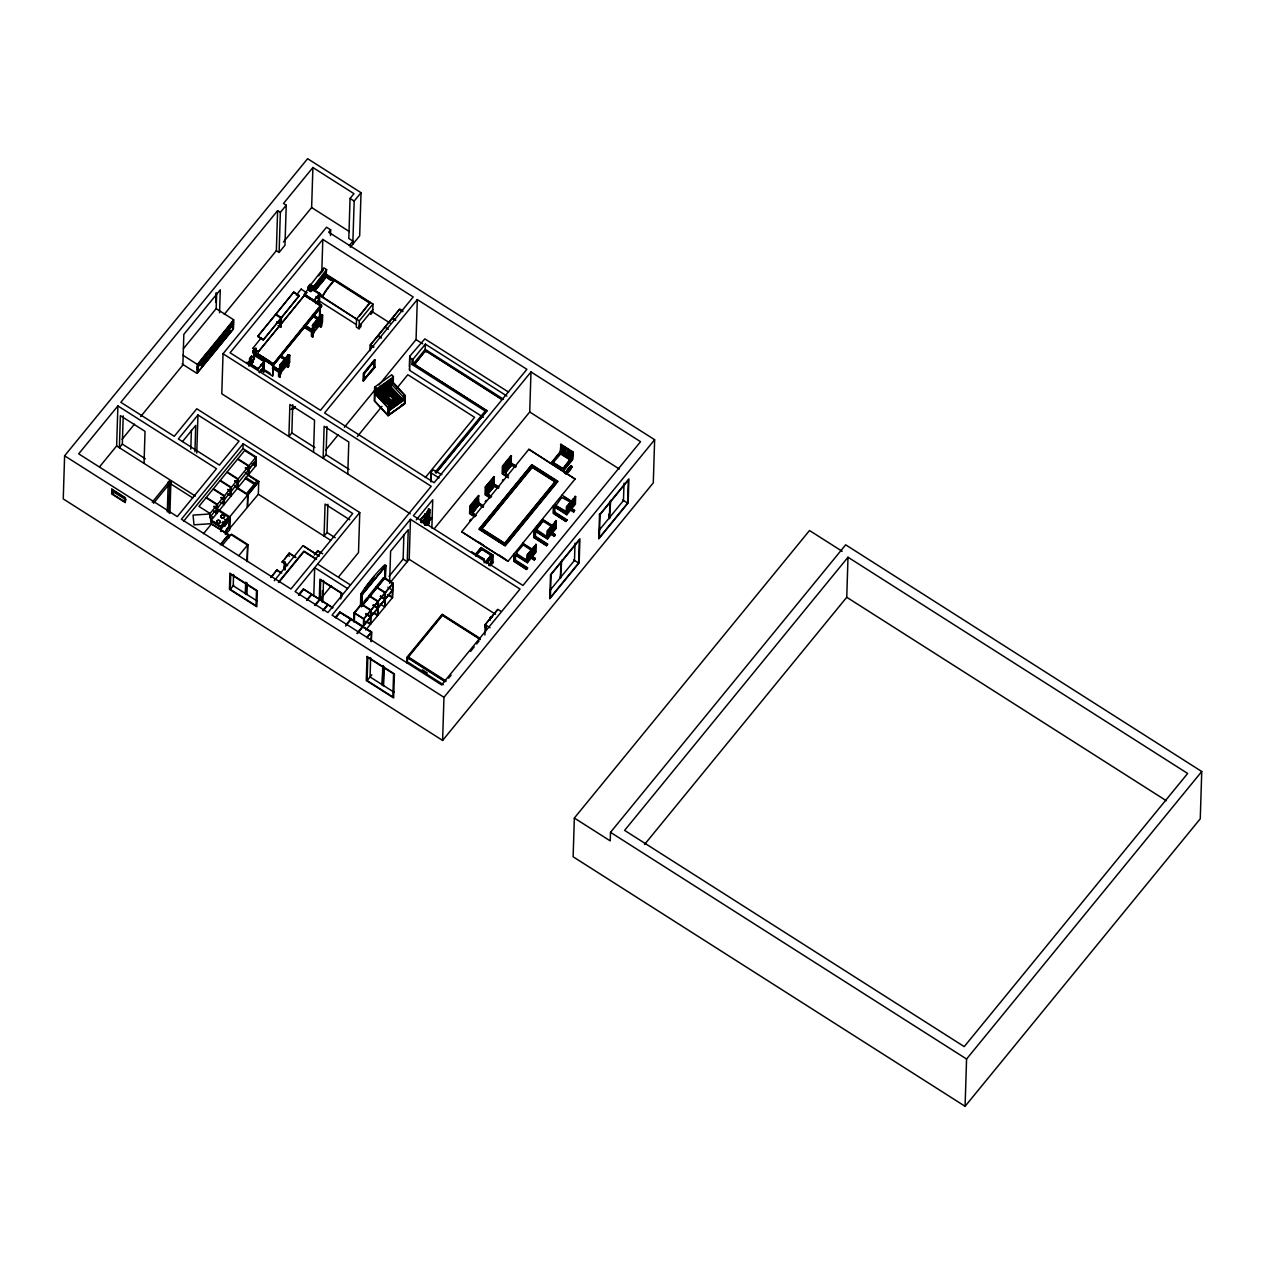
<?xml version="1.0" encoding="UTF-8"?>
<svg xmlns="http://www.w3.org/2000/svg" width="1265" height="1265" viewBox="0 0 1265 1265"><rect width="100%" height="100%" fill="white"/><g stroke="black" fill="none" stroke-linecap="round" stroke-linejoin="round"><path stroke-width="1.5" d="M403.314 397.099L404.326 395.708M490.773 555.667L485.333 562.514M560.711 454.04L569.772 459.685L563.399 468.208L569.566 460.523M287.645 565.645L282.206 562.166L282.743 561.518L285.352 563.162L285.131 570.025L284.135 569.392L285.068 561.66M350.342 247.228L359.671 235.812L361.031 192.691L307.616 158.694L64.61 455.795L63.25 498.916L442.608 740.436L653.293 482.851L654.638 439.73L328.694 232.222L330.655 229.835L326.544 227.21L223.035 353.757L221.786 393.794L410.224 513.764M112.49 493.967L112.617 490.108L124.666 497.793L124.539 501.636L112.49 493.967L114.451 491.563M99.492 466.911L116.633 445.944L117.898 405.923L216.505 468.698L177.306 516.61L78.699 453.835L117.898 405.923M144.036 463.385L145.032 431.365L120.381 415.663L119.384 447.699L122.326 444.094L123.211 415.837M167.296 511.898L168.229 482.218L169.336 480.858L170.901 481.839L169.905 513.432M168.625 503.786L168.862 496.133M168.846 512.831L169.779 483.214L170.901 481.839M190.809 449.138L191.395 430.306M182.097 363.94L196.992 373.428L197.277 364.383L182.919 355.244M194.921 451.763L195.743 425.388L182.476 441.611M197.451 369.902L197.561 366.66L224.791 333.897L224.585 331.224M197.656 370.582L197.909 364.352L206.227 353.678M197.878 372.701L198.052 366.897L233.045 323.603L232.855 329.406L197.593 372.527L233.44 328.868L233.725 319.824L216.173 308.644L216.663 293.338M199.158 364.02C205.088 354.042 210.622 354.69 200.297 364.953L199.158 364.02L205.167 356.667M196.755 453.107L197.957 414.983L239.038 441.137L219.446 465.093L178.365 438.939L197.957 414.983M200.297 364.953L199.68 363.94L200.25 364.51M201.356 365.775L229.835 330.718L230.973 331.446L229.819 330.956L201.356 365.775L202.495 366.502L201.356 365.522M202.432 365.822L230.483 331.762L201.847 365.696L229.914 331.145M205.831 357.489L197.198 367.119M206.495 353.852L206.416 356.351L206.685 353.631L224.87 331.398M207.934 353.283L209.073 354.232L224.68 335.146L223.541 334.213L207.934 353.283L223.541 334.419M215.698 302.477L215.999 292.816M209.974 517.844L210.069 513.226L211.034 523.678L193.988 524.833L193.055 515.108L210.101 513.97M211.034 523.678L228.791 534.731L228.68 538.257M219.557 312.755L220.284 289.796L183.836 334.355L182.872 364.968L140.684 416.565M216.868 513.384L217.137 504.83L206.021 497.762L198.937 506.411L210.053 513.495L256.099 456.95L242.991 448.601L243.149 443.762L352.714 513.511L290.982 588.984L181.417 519.235L243.149 443.762M217.169 513.005L217.438 504.45L206.321 497.382L213.089 489.112L224.205 496.196L223.937 504.735M223.541 334.213L208.361 353.235L209.025 353.868M224.68 335.146L209.073 354.026M224.696 333.486L225.059 331.177L233.361 320.504M226.293 331.035L232.301 323.492L233.456 324.425L227.447 331.762L226.293 331.035L232.301 323.698M220.727 526.351L210.844 520.057L220.727 526.414L228.364 517.005L218.481 510.712M220.837 531.063L220.948 527.632M221.185 531.521L221.312 527.79L230.104 517.037L217.896 509.257M227.447 331.762L226.72 330.782L232.301 323.492M224.253 504.356L224.522 495.801L213.406 488.733L219.968 480.7L231.084 487.784L230.831 496.07L227.653 494.046M229.835 330.718L230.483 331.762M223.937 525.829L224.648 526.272L226.751 522.603M233.313 323.793L232.855 329.406M227.226 522.904L224.617 526.098M229.186 520.453L228.981 527.062L224.49 532.549M224.838 532.771L229.329 527.284L229.74 516.879L258.724 481.443L247.228 474.122M225.328 534.494L229.692 529.909L230.104 517.037M231.131 495.69L231.4 487.405L220.284 480.32L226.846 472.288L237.962 479.372L237.709 487.657L234.531 485.649M230.277 589.364L230.752 574.31L256.495 590.692L256.02 605.745L230.277 589.364L233.804 585.047M233.566 574.468L233.219 585.758L257.348 601.128M238.01 487.278L238.279 478.992L227.162 471.908L237.583 459.163L248.699 466.232L248.446 474.533L245.268 472.509M248.936 366.218L249.316 364.051L246.564 362.312M250.359 362.249L251.403 360.525L253.063 362.043L252.02 363.308L250.359 362.249L251.403 360.525M251.45 357.615L251.45 356.113L254.502 358.042L252.431 361.853L249.395 359.908L251.498 356.303M247.292 506.98L247.671 494.963L235.764 487.389M247.592 506.601L247.972 494.836L258.724 481.696M252.02 363.308L253.079 361.6M248.762 474.154L248.905 469.347L255.672 461.077M252.431 361.853L254.312 358.09L252.399 361.695M252.715 352.555L273.177 365.585L252.715 352.555L255.182 349.298M304.248 294.128L321.563 305.15L273.208 364.526L252.747 351.496L255.245 348.207M252.858 348.318L258.376 351.844L252.858 348.318L261.46 337.549M246.833 594.076L245.347 593.854L245.695 582.501M245.537 593.617L245.9 582.264M246.96 561.66L247.908 544.598L231.479 534.13L222.434 545.183M246.438 594.55L246.802 583.197M253.727 356.224L254.471 351.623L254.36 355.465M253.854 352.144L256.368 348.286M246.643 594.313L246.991 582.959M257.712 336.411L275.533 314.606L281.067 318.132L263.246 339.937L257.712 336.411L293.78 292.073L299.315 295.599L281.463 317.657L281.273 323.603L278.506 321.848M254.977 483.262L245.363 477.253M255.514 466.137L255.783 457.582L244.651 450.514L237.899 458.784L249.015 465.852L248.92 469.094L255.672 460.824M210.97 520.595L255.83 465.757L256.099 456.95M256.858 481.08L246.58 493.54L236.95 487.42M229.36 528.881L258.329 494.251L258.724 481.443M263.246 339.937L299.315 295.599M254.17 355.323L264.132 361.663L263.8 371.989L260.479 369.87M264.401 361.126L258.013 368.921L248.051 362.581L254.439 354.785L264.401 361.126L264.053 371.878L260.732 369.76M276.355 250.676L277.62 210.638L280.356 212.378L279.106 252.415L276.355 250.676L224.285 314.353M263.057 369.981L272.623 376.084L272.987 364.589L321.563 305.15M273.003 364.336L320.424 305.561L320.409 306.367M273.62 363.814L272.623 376.084M272.196 365.411L277.936 369.238L272.196 365.585M272.339 368.162L280.371 373.27L289.606 361.98L289.812 355.323L288.214 354.706L279.802 365L279.28 371.736L272.797 367.609M278.015 325.5L280.783 327.256L280.877 324.346L276.735 321.705M258.392 351.591L280.893 324.093L281.067 318.132M281.273 323.603L306.747 292.484L281.273 323.872L280.783 327.256M279.834 377.27L280.909 371.878L279.597 371.04L278.664 372.195L278.537 376.432L279.834 377.27L280.909 371.878M280.371 373.27L280.751 365.996L289.812 355.323M349.203 245.647L352.919 241.109L348.808 238.5L350.057 198.463L353.979 193.672L312.898 167.518L283.502 203.459L286.238 205.199L284.973 245.236L279.106 252.415M271.105 577.52L276.94 569.93L281.779 573.013M282.316 367.15L283.376 361.474L284.498 362.185L284.34 366.739L283.423 367.862L284.498 362.185M289.606 361.98L288.009 367.293L286.696 366.455L286.791 363.624M287.361 363.055L288.531 361.616L287.424 360.905L286.254 362.343L287.361 363.055L287.566 356.351L280.577 364.905M288.009 367.293L288.135 363.039M282.206 562.166L289.29 553.042L295.741 557.169M288.531 361.616L288.673 357.062L287.503 358.485L286.396 357.789M284.135 569.392L284.356 562.545M284.846 568.507L284.957 565.313M281.463 317.657L275.928 314.131L293.78 292.073M313.546 452.206L314.542 420.186L289.891 404.484L288.894 436.52L291.836 432.915L292.721 404.658M284.578 559.272L289.29 553.042M301.197 289.211L306.731 292.737M326.228 271.722L311.127 290.08L308.091 288.151L323.856 267.832L326.591 269.572L326.133 274.774L369.949 302.667L359.228 316.329M309.04 290.491L310.099 288.768L311.759 290.286L310.716 291.551L309.04 290.491L310.099 288.768M283.471 241.994L311.633 207.539L312.898 167.518M311.127 290.08L313.198 286.285L310.146 284.356L308.281 288.135M310.716 291.551L311.775 289.827M319.001 555.873L302.936 545.642L318.986 556.141M326.591 269.572L311.095 289.922L312.961 287.645M310.779 329.074L305.039 325.247L310.921 329.153M311.522 332.031L311.38 336.284L312.692 337.107L313.752 331.715L312.455 330.892M312.771 289.559L313.008 286.333M313.04 290.776L313.182 285.953M303.6 326.987L313.214 333.106L322.448 321.816L322.654 315.175L321.057 314.542L312.661 324.836L312.123 331.588L304.027 326.417M312.487 328.837L311.064 329.042M312.692 337.107L313.752 331.715M313.214 333.106L313.594 325.848L322.654 315.175M333.754 280.719L332.806 281.731A87.38 76.865 1.8 0 0 323.208 294.698L322.496 296.69L323.176 295.504A87.38 76.865 1.8 0 1 332.774 282.522L333.138 280.324A13.393 11.78 1.8 0 1 326.591 276.149L314.985 290.27L326.496 276.893A13.393 11.78 1.8 0 0 328.821 279.043M316.139 289.116L316.171 288.309M317.278 287.93L317.309 287.123M317.199 326.576L317.341 322.022L316.234 321.31L316.282 327.698L317.199 326.576L316.092 325.864L315.175 326.987M318.385 286.712L318.401 285.922M318.401 320.709L318.258 325.263L319.302 319.618L318.401 320.709L317.294 320.013M319.46 285.495L319.476 284.688M319.128 304.343L319.46 294.002L308.138 286.823L310.146 284.356M319.397 304.233L319.729 293.464L313.088 289.242L326.18 273.161M319.476 316.977L319.776 307.395M320.504 284.245L320.519 283.439M322.448 321.816L320.851 327.129L319.539 326.307L319.634 323.461M320.092 316.203L320.393 306.62M320.203 322.891L320.424 316.187L319.239 317.626L320.345 318.337L321.531 316.898L321.389 321.452L320.203 322.891L319.096 322.18L320.282 320.741L321.389 321.452M321.516 282.981L321.531 282.174M321.8 271.817L322.812 239.417L413.196 296.959L320.472 410.319L230.088 352.777L322.812 239.417M320.851 327.129L322.053 321.563M273.177 365.585L321.531 306.462L315.238 302.209M322.496 281.684L322.512 280.893M323.445 280.387L323.461 279.581M313.783 596.226L314.685 567.637L347.559 588.557M324.362 279.059L324.378 278.268M325.247 277.715L325.263 276.924M325.674 277.051L325.785 276.118M325.832 276.861L326.022 275.991M326.259 276.782L326.196 275.976M314.21 289.875L326.101 275.327L326.275 269.951M316.44 552.837L317.815 550.702L322.654 553.785M326.56 276.956L326.37 276.007M330.481 235.543L330.655 229.835M319.254 599.847L319.918 579.133L341.819 593.079L341.708 596.843M320.092 599.847L320.725 580.129L340.981 593.032L340.807 598.946M347.78 474.011L348.792 441.975L324.14 426.289L323.128 458.309L326.07 454.72L326.955 426.463M322.022 601.903L322.385 590.613M322.86 602.172L323.54 580.477M349.725 519.773L325.073 504.071L324.061 536.107L327.003 532.502L327.888 504.245M352.809 244.192L354.168 201.072L361.031 192.691M356.841 319.239L319.871 295.125M370.266 302.335L356.54 319.112L356.287 327.066L359.039 328.805L359.292 320.851L373.001 304.074L326.433 274.394M361.078 323.951L360.999 326.417L359.039 328.805M353.757 621.906L354.042 612.893L361.395 603.911M354.421 619.376L354.627 612.94L361.49 604.559M363.087 380.686L363.324 373.46L374.582 359.687L374.914 367.261L363.087 380.686L374.914 367.261M363.64 381.034L363.861 373.808L375.136 360.035M277.62 210.638L120.839 402.317L174.254 436.33L196.787 408.769L359.766 512.531L358.501 552.552L338.672 576.808M363.798 379.563L364.004 373.302L374.092 360.952L364.431 373.57L363.798 379.563L373.902 367.214L374.092 360.952M360.825 594.076L360.462 605.919L361.553 606.615L385.509 577.33L385.872 565.487L384.781 564.791A185.496 163.169 1.8 0 0 360.825 594.076L361.932 594.771L385.872 565.487M361.553 606.615L361.932 594.36L385.477 566.293L385.113 577.488L361.948 605.808L384.734 577.251L385.082 566.04M370.866 311.965L370.787 314.432L372.748 312.044L373.001 304.074M361.948 605.808L362.312 594.613L385.477 566.293M370.107 350.69L370.297 344.918L399.693 308.976L402.982 311.064M370.439 350.136L370.598 344.792L399.376 309.625L402.618 311.696M363.403 626.207L363.64 618.996L393.036 583.054L385.034 577.978M383.39 577.773L392.703 583.703L363.94 618.87L363.735 625.574L370.582 617.178L365.933 614.221M364.241 379.832L374.329 367.498L374.582 359.687M393.241 382.552L393.383 376.733L391.723 374.772L374.677 387.09L374.25 400.815L388.118 415.758L405.021 403.646L405.274 395.518L393.178 382.441L392.277 382.726M367.103 680.554L367.83 657.484L393.573 673.881L392.846 696.936L367.103 680.554L371.799 674.798M388.118 415.758L388.355 407.82L376.322 394.838L376.48 388.829L375.246 387.533L374.772 400.989L387.612 414.825L387.849 407.646L375.8 394.68L375.942 388.292M376.923 389.003L376.764 393.747L378.694 393.13M370.582 617.178L370.36 624.388L365.712 621.415M363.735 625.305L370.598 616.925L370.803 610.489L363.039 605.555M373.096 605.445L377.761 608.418L370.898 616.798L370.677 624.009L367.577 622.032M367.799 614.569L370.914 616.545L371.104 610.11L361.806 604.18M370.645 657.737L370.044 676.949L394.174 692.319M371.214 641.545L371.499 632.2L339.7 611.96L335.225 617.431M371.293 641.497L371.594 631.804L362.628 626.681M377.761 608.418L377.539 615.612L372.875 612.655M370.914 616.545L377.761 608.149L377.966 601.713L368.653 595.783M380.291 596.416L384.94 599.642L378.077 608.022L377.84 615.233L374.74 613.256M374.978 605.793L378.077 607.769L378.282 601.334L368.969 595.404M388.687 414.999L388.845 407.314L388.687 414.999L404.468 403.709L404.689 395.328L392.292 382.457L391.185 387.106L403.235 400.072L403.329 396.925L391.28 383.943M388.355 407.82L389.636 406.729L389.636 410.145L403.788 400.025L403.899 396.277M390.221 409.401C390.569 404.104 388.513 406.682 389.636 410.145L403.788 400.025M390.964 389.114L380.559 396.562L390.458 407.219L400.863 399.724L390.964 389.067M383.659 685.266L382.172 685.045L382.773 665.817M384.94 599.642L384.702 606.852L380.053 603.879M382.362 684.808L382.979 665.58M385.019 606.473L385.24 599.262L392.498 590.391L387.849 587.181M380.591 596.036L385.256 599.009L385.461 592.573L376.148 586.644M383.263 685.741L383.88 666.529M392.972 377.508L392.688 382.204M383.469 685.504L384.007 668.205M384.086 671.81L384.196 667.967M389.604 583.292L390.6 551.255L408.247 529.703L407.235 561.723L403.124 559.114L403.899 534.621M392.703 583.703L392.277 597.602L387.612 594.629M365.791 629.986L392.577 597.475L393.036 583.054M390.474 408.469L402.112 399.598L391.185 388.039L379.373 396.166M409.401 366.961L409.733 356.24L424.834 338.878L508.546 392.071M483.341 417.292L409.639 370.376L409.733 356.24M435.176 472.209L485.207 411.046L411.947 364.399L412.121 359.181L410.034 357.853M411.947 364.399L413.038 364.257L413.196 359.023L425.372 344.143L506.933 396.072M378.962 384.955L416.059 339.605L417.308 299.568L526.872 369.317L434.148 482.692L324.583 412.943L417.308 299.568M390.774 581.853L409.196 559.32L410.461 519.298L520.026 589.047L441.627 684.887L332.062 615.138L410.461 519.298M436.03 473.047L486.946 410.809L415.837 365.538A1.882 1.645 1.8 0 1 415.41 363.229L424.392 351.939A1.913 1.676 1.8 0 1 427.064 351.575L502.078 399.329M406.713 662.686L406.887 657.405L442.165 614.268L480.226 638.509M415.837 365.538L415.853 365.221A1.882 1.645 1.8 0 1 415.41 362.913M407.156 662.955L407.33 657.673M407.536 660.409L407.63 657.294L442.291 614.932L480.052 638.967M415.41 363.229L424.392 351.939M413.038 364.257L425.198 349.377L425.372 344.143M420.897 522.382L421.15 519.061L424.597 514.839M502.063 399.661L427.064 351.575M424.819 517.085L425.072 513.748M428.709 524.801L429.736 509.574L429.436 519.251L424.85 524.864L425.356 513.922M425.404 525.149L425.198 514.112M425.578 524.943L425.91 514.27M428.819 512.325L428.376 508.704M428.076 518.176L428.914 509.052M430.827 481.095L431.112 472.145L433.12 469.805L441.865 474.723M430.986 481.949L431.112 472.145M430.068 520.563C430.732 518.713 432.251 518.808 430.669 518.081M430.543 518.539L430.859 517.575L431.918 518.302M431.855 528.011L432.741 499.754L416.28 519.868M442.608 740.436L443.968 697.3L654.638 439.73M461.678 531.759L508.04 561.28L461.678 531.759L528.865 449.296L575.227 479.135L528.865 449.296M474.992 516.563L470.185 513.511L478.818 502.948L478.455 495.437L469.821 506L469.584 513.59L474.359 516.626M470.185 513.511L470.406 506.38L479.055 495.817M470.469 511.408L471.56 504.514L471.987 510.665L471.054 511.787L471.513 506.443M471.054 511.787L472.161 504.893M472.525 508.894L473.695 501.905L472.525 508.894L474.106 508.071L474.28 502.284L473.126 509.273M472.794 512.309L478.36 505.494L472.699 513.242M473.11 513.764L472.699 513.068L476.051 515.646M475.355 500.987L475.166 506.759L476.288 499.833L474.755 500.608L476.288 499.833M476.51 504.023L477.585 497.161L477.996 503.312L476.51 504.023L477.996 503.312M477.111 504.403L477.585 497.161M483.024 507.202L479.862 505.083M475.925 556.031L480.937 549.737M475.925 555.857C474.359 553.2 485.001 548.188 481.048 549.832M486.946 410.809L415.853 365.221M490.441 497.683L485.634 494.631L494.267 484.068L493.903 476.557L485.254 487.12L485.017 494.71L489.792 497.746M485.634 494.631L487.009 485.634L487.42 491.785L485.902 492.528M484.116 562.798L484.226 559.241L471.734 552.078L484.226 559.241M486.503 492.907L487.61 486.013M487.974 490.014L489.128 483.024L489.555 489.191L487.974 490.014L489.128 483.024M493.793 486.788L488.322 493.476L494.315 486.234M488.575 490.393L489.729 483.404M491.484 496.766L488.559 494.726L491.5 496.592M484.89 634.951L485.301 624.42L497.461 609.967M485.444 627.978L485.301 624.42M490.014 487.499L491.136 480.574L491.547 486.74L490.014 487.499L491.136 480.574M485.823 628.784L485.491 626.222L485.886 627.013M486.124 628.42L485.997 626.649M490.614 487.879L491.737 480.953M491.959 485.143L493.018 478.281L493.445 484.432L492.559 485.507L492.971 480.194M490.441 554.956L490.741 555.778M492.559 485.507L493.619 478.66M491.152 562.482L491.326 557.011M493.903 476.557L493.65 484.147L496.845 486.187M489.792 620.071L489.792 619.818A3.336 2.925 1.8 0 1 492.544 616.466L492.528 616.719A3.336 2.925 1.8 0 0 489.792 620.071L490.124 619.423A2.783 2.451 1.8 0 1 492.275 616.782L492.275 617.035A2.783 2.451 1.8 0 0 490.108 619.676L490.124 619.423M489.982 565.803L492.464 562.783L491.848 554.782L480.605 548.52L476.051 554.102M490.646 565.534L492.939 562.719L493.176 555.145L481.111 547.46L475.371 554.481M507.55 476.763L502.743 473.711L511.376 463.148L511.013 455.653L502.363 466.2L502.126 473.79L508.498 477.854M502.743 473.711L502.964 466.579L511.598 456.017M503.011 471.608L504.118 464.714L504.529 470.865L503.011 471.608L504.118 464.714M503.612 471.987L504.719 465.093M508.593 475.846L505.209 473.015L511.424 465.314M505.652 473.98L505.431 472.383M506.237 462.12L505.684 469.473L506.237 462.12L505.858 463.686M505.684 469.473L506.838 462.5M507.724 466.959L508.846 460.049L507.724 466.959L507.312 460.808L508.245 459.669M507.123 466.595L508.182 461.583M509.068 464.223L510.127 457.361L510.554 463.512L509.068 464.223L510.127 457.361M509.653 464.603L510.728 457.74M510.76 463.227L511.013 455.653M505.431 472.557L511.582 465.267M515.567 467.418L512.705 465.409L515.582 467.244M513.78 561.296L514.017 553.738L526.825 561.897L527.046 554.766L536.281 544.582L536.044 552.173L527.41 562.735L514.681 554.623L514.46 561.201L526.588 569.471L513.78 561.296L514.808 556.632M515.535 555.145L515.377 560.616L514.697 560.174M516.8 553.722L516.689 552.441L522.998 545.136M522.872 545.168L523.251 545.294M434.211 528.738L529.719 411.979L530.984 371.942L640.549 441.691L522.951 585.458L413.402 515.709L530.984 371.942M525.639 559.525L516.911 553.801M527.299 559.177L525.655 559.367M527.41 562.735L527.647 555.145L536.281 544.582M526.588 569.471L527.537 567.795L515.393 560.063L514.46 561.201M527.885 554.402L528.296 560.553L529.371 553.691L527.885 554.402L528.296 560.553M529.592 557.881L530.715 550.955L531.126 557.106L529.592 557.881L530.715 550.955M530.177 558.245L531.3 551.334M531.648 553.501L532.755 548.441L533.166 554.608L532.186 555.809L533.356 548.82M531.585 555.43L532.755 548.441M546.638 545.721L534.51 537.451L535.427 536.328L547.571 544.045L546.638 545.721L533.814 537.562L534.051 529.988L542.701 519.425L555.509 527.584L551.809 532.106M535.696 544.203L534.304 553.2L533.893 547.049L534.826 545.927M534.51 537.451L534.968 529.323L533.814 537.562M534.304 553.2L535.411 546.306M531.253 558.118L534.289 560.047L535.253 558.371L532.217 556.426M533.719 552.821L534.763 547.856M535.411 536.866L535.648 529.75M535.253 558.371L534.289 560.047M536.534 529.213L542.416 521.749L536.518 529.592L545.689 535.791M552.599 527.315L543.665 521.48M534.051 529.988L546.875 538.147L547.097 531.015L556.331 520.848L556.094 528.438L547.46 538.985L534.716 530.889M547.46 538.985L547.698 531.395L556.331 520.848M548.52 531.031L548.346 536.803L549.405 529.956L547.935 530.652L549.405 529.956M549.643 534.13L550.749 527.205L551.161 533.356L549.643 534.13L550.749 527.205M550.228 534.51L551.35 527.584M553.532 462.895L553.596 462.231M553.39 525.086L552.236 532.059L553.39 525.086L551.825 525.908M553.817 513.195L554.023 506.617L566.752 514.728L575.401 504.166L575.638 496.576L566.404 506.759L566.182 513.89L553.358 505.731L553.121 513.29L565.945 521.465L566.878 519.789L554.734 512.056L553.817 513.195L565.945 521.465M553.77 529.07L554.861 522.176L553.77 529.07L555.288 528.327L555.462 522.556L554.355 529.45M554.718 512.61L554.892 507.139M551.303 534.368L554.339 536.297L555.288 534.621L552.252 532.692M554.339 536.297L555.288 534.621M555.509 527.584L555.746 520.468M566.135 511.376L556.252 505.968L555.888 504.656M572.966 451.905L572.318 459.543L563.146 470.754L551.081 463.069L560.253 451.858L560.901 444.221L572.966 451.905L572.729 459.495L563.621 470.627M560.901 444.221L560.664 451.811L551.556 462.943M561.454 451.937L562.071 445.644L561.454 451.937L563.178 452.238L563.352 446.466L562.751 452.759M569.234 458.926L561.581 454.056M561.881 497.493L570.42 502.126M559.573 577.899L560.395 578.421L560.869 563.052M564.348 453.771L564.949 447.478L564.348 453.771L565.724 454.657L564.775 453.265M560.395 578.421L561.723 560.174M565.724 454.657L565.898 448.869L564.522 448M567.21 455.606L567.811 449.296L567.21 455.606L568.523 456.428L567.637 455.084M568.523 456.428L569.124 450.134L569.013 453.993M566.752 514.728L567.005 507.139L575.638 496.576M567.226 506.395L567.637 512.546L568.712 505.7L567.226 506.395L567.637 512.546M568.001 509.163L568.111 505.32M569.914 457.329L570.515 451.02L569.914 457.329L571.148 458.12L571.764 451.811L571.148 458.12M569.535 510.254L570.657 503.328L569.535 510.254L569.124 504.087L570.056 502.948M565.834 472.367C572.428 461.235 574.911 466.943 566.356 474.122M568.934 509.874L569.993 504.861M570.942 507.423L572.096 500.434L572.523 506.601L570.942 507.423L572.096 500.434M571.527 507.803L572.697 500.814M573.836 499.422L573.662 505.194L574.769 498.299L573.251 499.043L574.769 498.299M570.61 510.111L573.646 512.04L574.595 510.364L571.559 508.419M574.595 510.364L573.646 512.04M574.927 499.77L575.037 496.196M575.022 543.144L574.484 560.427L549.943 590.439M578.595 563.052L579.323 539.981L551.097 574.484L550.37 597.554L578.595 563.052L573.662 559.905M574.342 818.044L573.124 856.785L965.084 1106.306L1200.264 818.787L1201.75 771.508L845.668 544.82L610.505 832.338L610.236 840.893L574.342 818.044L809.521 530.525L842.142 551.287M600.084 514.586L599.373 537.641L627.582 503.138L628.31 480.083L600.084 514.586L599.294 514.08M608.686 514.159L609.398 518.524L610.726 500.276M609.398 518.524L609.936 501.24M624.024 483.23L623.471 500.529L598.93 530.525M644.549 844.467L846.744 597.27L848.009 557.232L1187.661 773.453L964.23 1046.614L624.594 830.378L848.009 557.232M965.084 1106.306L966.571 1059.026L1201.75 771.508M405.274 395.708L404.215 395.961M488.543 494.884L488.1 493.809M555.904 505.589L561.707 497.493M488.322 493.303L488.1 494.236M516.689 553.801L516.5 552.789M314.242 290.349L315.001 289.464M376.322 394.838L378.251 393.32L390.537 406.445L400.025 399.645L390.885 389.794L381.382 396.593M392.166 375.594L392.846 376.322M221.881 522.714L222.008 522.572M224.443 519.725L224.885 519.409M152.211 502.221L168.229 482.629L169.478 483.736M169.542 483.689L153.524 503.264M553.548 462.168L560.711 453.866M409.338 368.763L409.639 370.376M387.722 413.307L388.561 414.493L388.924 413.133M403.915 396.483L404.452 395.834M490.662 555.809L485.333 562.34M390.047 408.374L402.144 399.661M280.356 212.378L286.238 205.199M183.378 348.761L216.173 308.644M122.057 439.319L134.47 424.155M197.261 364.62L233.725 319.824M233.645 322.543L224.98 333.66M200.313 364.747L206.321 357.394M233.456 324.219L227.447 331.557L226.309 330.829M296.342 295.14L301.212 288.958M252.747 351.496L255.214 348.492M251.45 356.113L249.442 358.58L252.478 360.525L254.502 358.042M308.091 288.151L310.115 285.684L313.151 287.614M318.717 275.802L323.476 269.983M304.802 293.401L309.767 287.123M258.376 351.844L280.877 324.346M313.341 301.276L319.729 293.464M264.132 361.663L258.266 368.827L248.304 362.486M313.594 301.181L319.46 294.002M259.278 372.448L263.974 366.708L260.653 364.605M315.776 303.363L319.302 299.062L315.981 296.959M259.278 372.669L263.958 366.929L260.637 364.81M315.776 303.584L319.286 299.283L315.965 297.164M273.193 365.316L321.531 306.209M313.42 324.741L318.195 318.906M317.341 322.022L316.424 323.144L315.317 322.433M286.696 366.455L287.772 365.142L289.084 365.98M319.539 326.307L320.614 324.994L321.927 325.817M183.741 521.069L242.991 448.601M291.14 409.449L293.591 406.46L293.512 408.911L295.472 406.524M359.118 326.338L372.827 309.577M209.943 517.369L217.027 508.451L213.848 506.427M224.095 499.817L217.327 508.324L214.149 506.316M231.274 491.279L237.852 482.993L234.673 480.969M203.491 533.703L211.476 523.963L228.348 534.7L220.379 544.456M248.936 492.038L253.743 486.155M228.111 520.184L221.375 528.406L229.234 518.808M226.293 529.545L228.538 526.793L229.329 527.284M220.584 544.756L228.791 534.731M238.879 555.651L247.908 544.598M325.801 449.945L338.166 434.828M344.349 427.27L375.246 389.493M247.387 561.296L247.513 545.073L231.084 534.621M357.347 436.536L381.967 406.334M396.736 388.355L407.82 374.725L474.596 417.324L425.356 477.538M282.743 561.518L283.455 560.632M271.042 577.125L276.94 569.93M274.268 580.714L302.936 545.642M278.411 582.232L303.9 551.066L316.566 559.13M278.774 582.469L303.458 552.299L304.77 552.109L316.313 559.446M314.273 555.019L317.815 550.702M359.766 512.531L295.093 591.593L327.951 612.529L431.207 486.282L223.035 353.757M298.461 594.756L303.284 588.873L332.853 607.706M298.919 595.246L303.711 589.395L332.632 607.817M306.589 600.132L311.38 594.281M307.031 600.416L311.822 594.566M314.7 605.287L319.492 599.452M315.143 605.571L319.918 599.721M321.326 598.013L331.24 585.885M322.812 610.457L327.588 604.607M436.03 472.731L486.946 410.477M323.255 610.726L328.03 604.891M339.921 612.228L350.943 618.664L346.278 624.483M335.794 617.81L340.127 612.497L371.056 632.184L366.708 637.497M426.89 512.04L429.199 509.226M364.921 588.193L374.013 577.077M429.736 509.574L420.992 519.251M425.941 515.851L428.266 511.851M421.055 522.318L429.641 512.72L421.609 522.666L421.15 519.061M422.7 522.666L424.724 520.073M426.795 517.67L428.724 515.187M423.253 522.714L429.531 516.041M423.791 523.062L429.547 515.914M426.163 520.389L424.771 523.22L427.665 519.567M424.297 524.516L428.898 518.776M424.85 524.738L429.436 519.124M426.574 524.105L428.519 521.591M426.495 524.785L429.341 522.318L427.032 525.26M364.02 601.555L367.593 597.191M369.87 594.423L383.311 577.994M426.495 524.912L429.341 522.461M345.63 626.096L351.385 618.933L362.944 626.302M389.019 576.366L403.124 559.114M356.967 633.306L362.407 626.665M378.077 607.769L384.94 599.389L385.145 592.953L375.832 587.023M385.256 599.009L392.514 590.138M357.41 633.591L362.834 626.95M494.489 476.937L485.254 487.12M478.17 497.54L476.699 498.236M367.024 637.687L371.499 632.2M474.581 506.38L476.114 505.62M485.128 533.166L486.25 531.806M536.66 470.169L537.767 468.809M499.122 542.068L500.228 540.724M550.654 479.071L551.761 477.727M486.298 563.558L493.176 555.145M486.978 563.178L492.67 556.205M488.685 564.981L491.168 561.945L492.464 562.783M488.67 565.518L491.626 561.897L492.939 562.719M564.601 473.347L570.815 465.757M565.898 474.169L572.096 466.579M508.04 561.28L575.243 478.818M538.352 525.181L540.614 522.413M528.485 554.782L529.371 553.691M567.827 506.775L568.712 505.7M571.037 505.636L566.277 511.471M530.525 557.359L535.475 551.334L522.651 543.175M569.882 509.368L573.583 504.83M546.875 538.147L549.342 535.127M526.604 568.918L527.537 567.795M565.961 520.911L566.878 519.789M546.654 545.183L547.571 544.045M448.664 678.135L451.099 675.162M470.548 651.475L474.201 646.921M476.636 643.948L479.055 640.976M413.196 359.023L412.2 359.228M563.32 468.145L561.976 468.477L553.532 462.721M391.881 382.789L390.774 387.153L378.615 395.85M527.078 559.399L526.303 559.494M279.423 369.206L277.936 369.064M376.496 389.051L393.415 376.938M378.172 396.419L391.185 387.106M379.753 396.34L391.091 388.387L401.748 399.772M390.411 407.662L401.353 399.819L391.027 388.687L380.053 396.514L386.521 403.488M390.49 408.01L401.732 399.946M388.592 414.92L404.468 403.709M374.725 386.948L376.069 387.96M222.94 521.496L222.877 522.192M478.723 505.352L479.704 505.209M542.812 521.465L543.555 521.591M278.363 369.412L279.296 369.111M562.83 468.398L553.643 462.927M401.59 405.132L402.254 404.31M494.473 486.345L498.457 488.322M546.686 535.696L545.705 535.617M170.032 483.451L170.775 482.297L170.032 483.451L192.628 497.841M511.74 465.394L512.705 465.583M565.313 511.455L556.252 505.968M333.628 281.257L333.106 281.13A13.393 11.78 1.8 0 1 332.347 280.877M495.311 486.203L498.473 488.164M350.057 198.463L354.168 201.072M311.633 207.539L349.44 231.606M846.744 597.27L1166.409 800.777M326.101 275.327L369.933 303.236M392.514 318.005L395.771 320.077M392.197 318.385L395.455 320.456M372.495 311.886L390.585 323.381M416.059 339.605L422.7 343.827M529.719 411.979L619.36 469.046M425.198 349.377L503.438 399.187M385.019 327.161L388.276 329.232M560.474 444.727L572.539 452.411M561.644 446.166L562.925 446.988M567.384 449.818L568.697 450.656M570.104 451.542L571.337 452.332M308.328 286.823L311.143 288.61M310.083 289.211L311.759 290.286M319.207 295.298L359.292 320.851M309.055 290.033L310.731 291.108M561.881 451.415L563.178 452.238M570.341 456.807L571.574 457.598M378.172 335.541L381.413 337.613M560.253 451.858L572.318 459.543M377.856 335.921L381.113 337.992M319.033 300.833L356.366 324.599M304.248 294.381L321.563 305.418M305.292 295.884L310.51 299.204M304.47 295.409L321.531 306.462M570.8 466.295L572.08 467.117M622.649 500.007L627.582 503.138M293.765 292.326L299.299 295.852M370.598 344.792L373.855 346.863M370.297 344.918L373.586 347.005M320.883 314.748L321.99 315.444M313.024 314.827L317.815 317.879M313.261 315.127L318.116 318.227M312.471 316.108L318.068 319.855M312.85 324.552L313.973 325.263M312.313 325.627L313.42 326.338M609.351 517.037L610.189 517.575M527.442 470.248L528.976 471.228M551.935 485.839L553.485 486.835M561.992 495.168L571.606 501.288M511.376 463.148L516.183 466.216M512.357 464.255L515.551 466.279M564.253 497.082L569.029 500.118M278.506 322.101L281.273 323.872M278.126 322.322L280.893 324.093M570.626 509.574L573.662 511.503M556.236 513.574L566.862 520.326M494.267 484.068L499.074 487.12M288.041 354.896L289.147 355.607M257.712 336.158L263.246 339.668M543.365 520.326L556.094 528.438M280.419 355.291L285.273 358.39M279.628 356.271L285.226 359.829L279.628 356.445M552.078 533.118L555.272 535.158M282.459 362.596L283.566 363.308M551.319 533.83L554.355 535.759M283.233 366.028L284.34 366.739M280.008 364.715L281.115 365.427M279.47 365.791L280.577 366.502M257.665 353.662L270.425 361.79M253.886 351.338L273.019 363.529M252.763 351.243L273.224 364.273M534.747 536.439L547.555 544.598M478.818 502.948L483.625 506M431.27 473.015L439.034 477.949M478.217 503.027L481.396 505.067M480.162 505.209L483.024 507.044M265.286 370.234L270.062 373.286M250.359 361.806L252.035 362.865M523.315 544.061L529.671 548.125M523.726 545.278L532.549 551.066M473.11 513.606L476.051 515.472M483.42 524.058L484.969 525.038M507.913 539.649L509.463 540.645M531.268 557.58L534.304 559.51M560.348 576.935L561.17 577.457M205.167 356.872L206.321 357.6M516.895 561.581L527.505 568.333M478.708 542.147L483.23 545.025M498.726 554.892L504.751 558.719M482.408 549.658L490.346 554.876M291.836 432.915L314.843 447.573M326.07 454.72L349.077 469.362M500.972 611.359L497.778 609.319L485.222 624.673L490.014 627.725M409.196 559.32L495.516 614.284M252.541 463.67L255.83 465.757M252.336 463.86L255.514 465.884M245.41 467.829L248.588 469.853L238.152 482.866L234.974 480.842M245.41 468.097L248.588 470.121M247.244 474.834L258.345 481.902M245.315 478.565L254.945 484.701M327.003 532.502L335.225 537.736M258.329 494.251L330.639 540.282M234.658 481.222L237.836 483.246M480.273 639.489L442.418 615.375L408.358 656.994L446.229 681.108M227.795 489.381L230.973 491.405L224.395 499.675L221.217 497.667M227.779 489.634L230.957 491.658M389.383 595.436L392.577 597.475M317.8 551.161L320.409 552.837M380.591 596.289L385.24 599.262M221.233 497.398L224.411 499.422M220.916 497.793L224.079 500.07M220.774 502.458L223.952 504.482M317.626 564.048L350.5 584.968M122.326 444.094L145.333 458.752M373.412 605.065L378.077 608.022M373.112 605.192L377.761 608.149M289.274 553.517L290.871 554.544M291.883 555.177L295.741 557.644M213.832 506.696L217.011 508.72M116.633 445.944L195.379 496.07M287.898 555.193L289.511 556.221M168.229 482.218L169.779 483.214M213.69 511.107L216.868 513.131M366.249 613.841L370.898 616.798M365.933 613.968L370.598 616.925M282.221 561.692L287.06 564.775M210.622 520.99L221.312 527.853M354.627 612.94L363.94 618.87M354.042 612.893L363.64 618.996M276.924 570.404L279.533 572.065M407.63 657.294L445.391 681.329M406.887 657.405L445.09 681.709M422.32 669.818L427.238 672.964M407.203 661.674L443.319 684.681M439.034 682.562L442.228 684.586M64.61 455.795L443.968 697.3M113.961 492.164L126.01 499.833M610.505 832.338L966.571 1059.026M168.877 483.562L168.213 482.724M569.361 459.021L569.772 459.843M379.721 396.625L384.987 402.302M314.337 290.697L314.621 290.918A23.102 20.335 1.8 0 1 321.816 295.504L321.784 296.295A23.102 20.335 1.8 0 0 319.16 294.176M424.376 352.271A1.913 1.676 1.8 0 1 427.048 351.891M211.808 518.176A1.818 1.597 1.8 0 0 212.346 517.511L212.457 517.1A1.818 1.597 1.8 0 0 212.441 516.689M216.189 512.957A1.818 1.597 1.8 0 1 215.856 513.258M330.861 280.261A13.393 11.78 1.8 0 1 329.469 279.486M111.81 489.112L111.652 493.919L125.346 502.632L125.504 497.825L111.81 489.112M229.945 573.298L229.439 589.316L256.827 606.757L257.333 590.739L229.945 573.298M281.684 365.617L281.542 370.171L282.522 364.589L281.684 365.617M285.558 360.873L285.416 365.427L286.459 359.766L285.558 360.873M314.526 325.453L314.384 330.007L315.365 324.425L314.526 325.453M367.024 656.488L366.265 680.507L393.652 697.948L394.411 673.929L367.024 656.488M377.713 388.924L377.919 392.403A2.878 1.028 -42.9 0 1 379.453 392.245L379.437 394.759L389.968 387.232L390.221 384.244A2.91 1.044 -42.9 0 1 391.66 382.473L392.15 378.583L377.713 388.924M378.504 388.845L378.868 391.438A3.937 1.407 -42.9 0 1 380.243 391.549L380.259 393.684L389.177 387.311L391.328 379.658L378.504 388.845M379.231 388.766L379.247 390.774A4.902 1.755 -42.9 0 1 380.971 390.932L381.018 392.719L388.466 387.39L390.585 380.639L379.231 388.766M379.943 388.687L381.761 391.739L387.738 387.454L389.826 381.619L379.943 388.687M381.129 388.576L382.979 390.142L386.568 387.58L388.608 383.2L381.129 388.576M385.588 387.549C382.267 390.537 382.9 385.698 386.663 385.208L385.588 387.549M386.062 387.264L383.516 389.446L381.998 388.26L387.517 384.323L386.062 387.264M469.963 520.532L470.896 519.393L469.963 520.532M485.412 501.652L486.345 500.513L485.412 501.652M502.521 480.732L503.454 479.593L502.521 480.732M550.528 574.737L549.769 598.756L579.164 562.814L579.923 538.795L550.528 574.737M599.515 514.823L598.756 538.843L628.152 502.901L628.911 478.882L599.515 514.823M385.525 386.41L384.513 388.07L385.525 386.41M531.774 464.729L479.214 528.991L505.146 545.515L557.707 481.253L531.774 464.729M531.743 464.982L479.103 529.323L505.146 545.911L557.786 481.554L531.743 464.982M532.201 467.022L481.807 528.644L504.719 543.223L555.114 481.617L532.201 467.022M532.186 467.323L481.759 528.96L504.719 543.571L555.129 481.933L532.186 467.323M390.774 390.664L382.378 396.688L390.632 405.575L399.028 399.566L390.774 390.664M390.695 391.47L383.279 396.767L390.727 404.784L398.127 399.471L390.695 391.47M390.6 392.292L384.228 396.862L390.806 403.946L397.178 399.392L390.6 392.292M390.537 392.925L384.955 396.925L390.885 403.314L396.467 399.313L390.537 392.925M390.458 393.541L385.651 396.989L390.948 402.697L395.755 399.25L390.458 393.541M390.411 394.048L386.236 397.036L391.012 402.191L395.186 399.202L390.411 394.048M390.316 394.854L387.137 397.131L391.091 401.385L394.269 399.123L390.316 394.854M390.205 395.85L388.276 397.226L391.201 400.388L393.13 399.013L390.205 395.85M217.311 523.188A1.818 1.597 1.8 0 0 220.173 522.066A1.818 1.597 1.8 0 0 217.612 520.389A1.818 1.597 1.8 0 0 217.311 523.141A1.818 1.597 1.8 0 0 220.189 522.018A1.818 1.597 1.8 0 0 217.612 520.437A1.818 1.597 1.8 0 0 217.311 523.188M221.644 517.891A1.818 1.597 1.8 0 0 224.506 516.768A1.818 1.597 1.8 0 0 221.944 515.092A1.818 1.597 1.8 0 0 221.644 517.844A1.818 1.597 1.8 0 0 224.506 516.721A1.818 1.597 1.8 0 0 221.944 515.14A1.818 1.597 1.8 0 0 221.644 517.891"/></g></svg>
